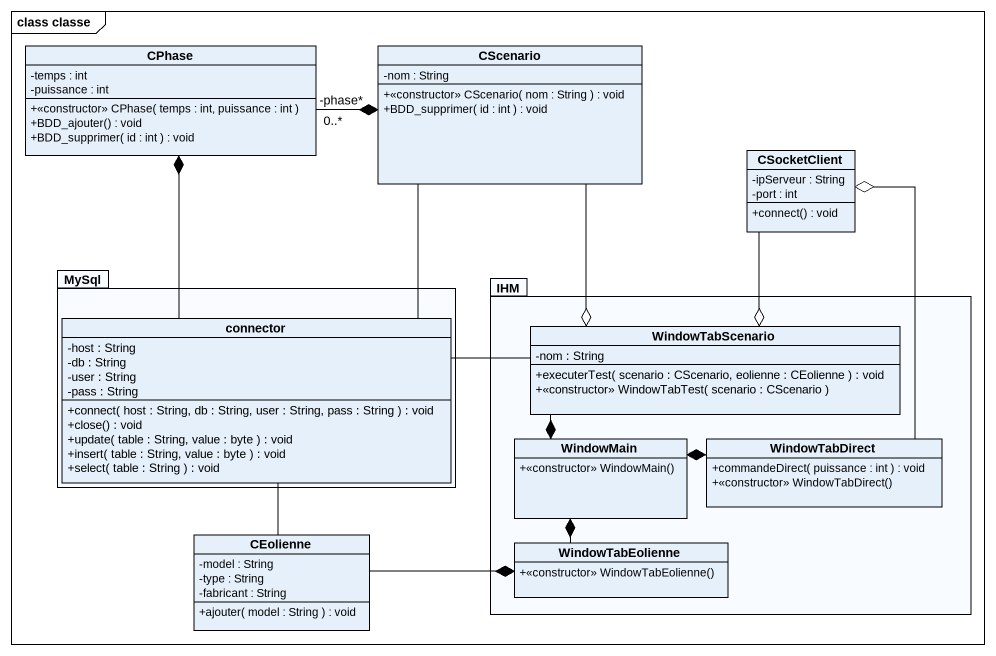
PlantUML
@startuml
mainframe class classe
hide circle
hide empty members
skinparam classAttributeIconSize 0
class CPhase {
  -temps : int
  -puissance : int
  +<<constructor>> CPhase( temps : int, puissance : int )
  +BDD_ajouter() : void
  +BDD_supprimer( id : int ) : void
}
class CScenario {
  -nom : String
  +<<constructor>> CScenario( nom : String ) : void
  +BDD_supprimer( id : int ) : void
}
class CSocketClient {
  -ipServeur : String
  -port : int
  +connect() : void
}
package MySql {
  class connector {
    -host : String
    -db : String
    -user : String
    -pass : String
    +connect( host : String, db : String, user : String, pass : String ) : void
    +close() : void
    +update( table : String, value : byte ) : void
    +insert( table : String, value : byte ) : void
    +select( table : String ) : void
  }
}
package IHM {
  class WindowTabScenario {
    -nom : String
    +executerTest( scenario : CScenario, eolienne : CEolienne ) : void
    +<<constructor>> WindowTabTest( scenario : CScenario )
  }
  class WindowMain {
    +<<constructor>> WindowMain()
  }
  class WindowTabDirect {
    +commandeDirect( puissance : int ) : void
    +<<constructor>> WindowTabDirect()
  }
  class WindowTabEolienne {
    +<<constructor>> WindowTabEolienne()
  }
}
class CEolienne {
  -model : String
  -type : String
  -fabricant : String
  +ajouter( model : String ) : void
}
CPhase *-- connector
CScenario *-left- "0..*\n-phase*" CPhase
CScenario -- connector
CSocketClient o-- WindowTabDirect
WindowTabScenario o-up- CScenario
WindowTabScenario o-up- CSocketClient
WindowTabScenario -left- connector
WindowMain *-up- WindowTabScenario
WindowMain *-right- WindowTabDirect
WindowMain *-- WindowTabEolienne
CEolienne -up- connector
WindowTabEolienne *-left- CEolienne
@enduml
